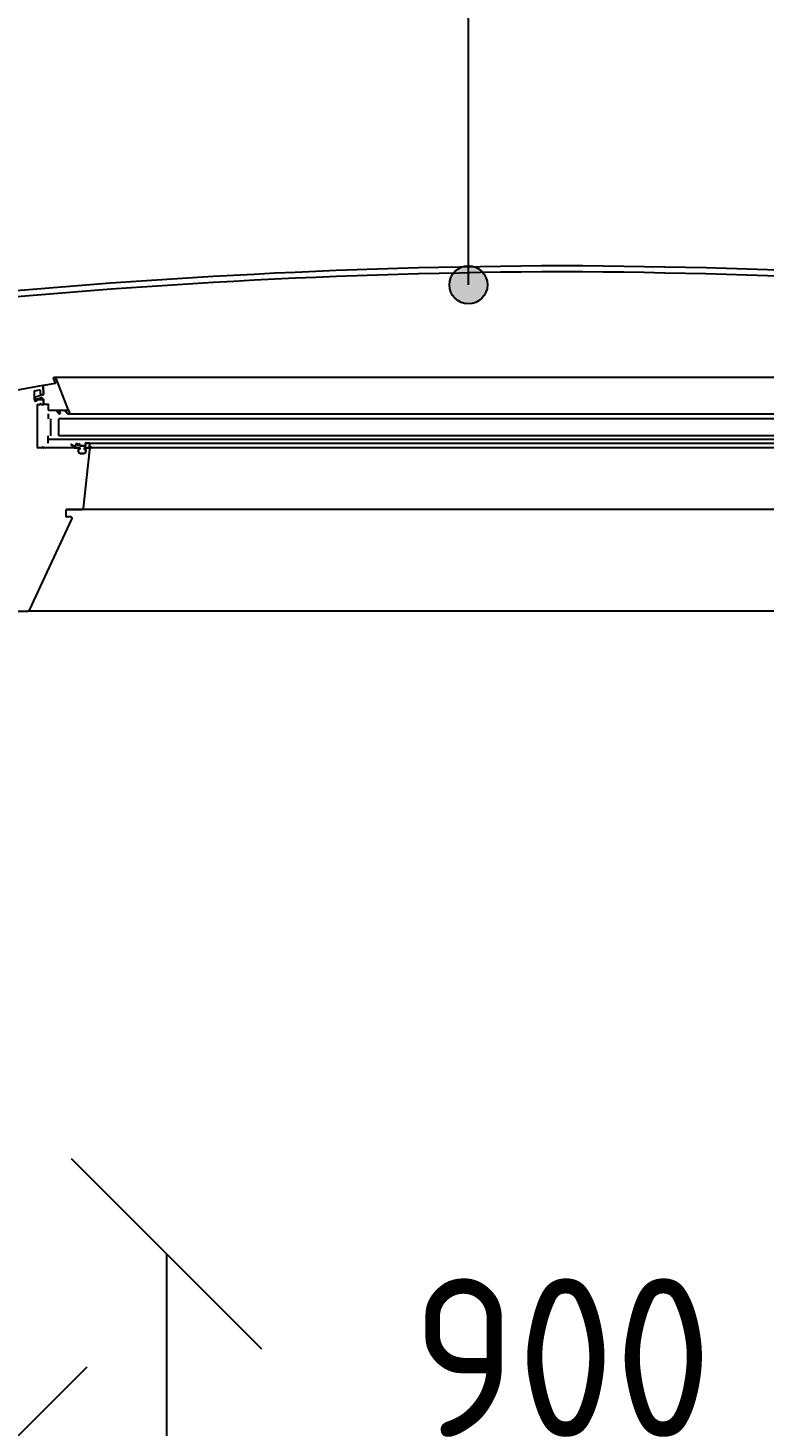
# Model space of a CAD drawing. Extents: x 3792242 to 5145247, y -1546315 to -1031918.
# Drawn here: x 4030451 to 4031031, y -1493366 to -1492263 of the extents above; entities that cross this region are included whole.
import ezdxf

# ---------------------------------------------------------------- set-up
doc = ezdxf.new("R2010")
doc.units = 0
doc.header["$MEASUREMENT"] = 0
doc.layers.get('0').update_dxf_attribs({"linetype": 'CONTINUOUS'})
doc.layers.get('Defpoints').update_dxf_attribs({"color": 61, "linetype": 'CONTINUOUS'})
for name, color, linetype in [('KÓTY', 4, 'CONTINUOUS'), ('OKNÁ', 143, 'CONTINUOUS'), ('TENKÁ', 7, 'CONTINUOUS')]:
    doc.layers.add(name, color=color, linetype=linetype)
doc.styles.add('STYLE1', font='isocp.shx')
doc.dimstyles.new('STANDARD-50', dxfattribs={"dimtxt": 125, "dimasz": 150, "dimexe": 10, "dimexo": 200, "dimgap": 20, "dimtad": 1, "dimdsep": 46, "dimlunit": 6, "dimtxsty": 'STYLE1', "dimblk1": 'OBLIQUE', "dimblk2": 'OBLIQUE', "dimsah": 1, "dimcen": 2.5, "dimse1": 1, "dimse2": 1, "dimadec": 0, "dimazin": 0, "dimtfac": 1, "dimtmove": 1, "dimatfit": 3, "dimldrblk": 'OBLIQUE', "dimfxl": 1, "dimtolj": 1, "dimtzin": 0, "dimarcsym": 0})

# ---------------------------------------------------------------- blocks, each defined once
blk = doc.blocks.new('_OBLIQUE')
at = {"color": 0, "linetype": 'ByBlock'}
blk.add_line((-0.5, -0.5), (0.5, 0.5), dxfattribs=at)
blk = doc.blocks.new('*D39937')
at = {"layer": 'Defpoints', "color": 0}
for p in [(4030422, -1493170.1), (4031322, -1493170.1), (4031322, -1493394.3)]:
    blk.add_point(p, dxfattribs=at)
at = {"layer": 'KÓTY', "color": 0, "lineweight": -2}
blk.add_line((4030422, -1493394.3), (4031322, -1493394.3), dxfattribs=at)
at = {"layer": 'KÓTY', "color": 0, "linetype": 'ByBlock', "lineweight": -2, "xscale": 150, "yscale": 150, "zscale": 150, "rotation": 180}
blk.add_blockref('_OBLIQUE', (4030422, -1493394.3), dxfattribs=at)
at = {"layer": 'KÓTY', "color": 0, "linetype": 'ByBlock', "lineweight": -2, "xscale": 150, "yscale": 150, "zscale": 150}
blk.add_blockref('_OBLIQUE', (4031322, -1493394.3), dxfattribs=at)
at = {"layer": 'KÓTY', "color": 0, "insert": (4030872, -1493311.8), "char_height": 125, "attachment_point": 5, "style": 'STYLE1'}
blk.add_mtext('\\A1;900', dxfattribs=at)
blk = doc.blocks.new('*D49991')
at = {"layer": 'Defpoints', "color": 0}
for p in [(4030560, -1493230.1), (4030560, -1496130.1), (4030560, -1496130.1)]:
    blk.add_point(p, dxfattribs=at)
at = {"layer": 'KÓTY', "color": 0, "lineweight": -2, "ltscale": 0.25}
blk.add_line((4030560, -1493230.1), (4030560, -1496130.1), dxfattribs=at)
at = {"layer": 'KÓTY', "color": 0, "linetype": 'ByBlock', "lineweight": -2, "xscale": 150, "yscale": 150, "zscale": 150}
for p, rotation in [((4030560, -1493230.1), 90), ((4030560, -1496130.1), 270)]:
    blk.add_blockref('_OBLIQUE', p, dxfattribs=dict(at, rotation=rotation))
at = {"layer": 'KÓTY', "color": 0, "insert": (4030477.5, -1494680.1), "char_height": 125, "attachment_point": 5, "rotation": 90, "style": 'STYLE1'}
blk.add_mtext('\\A1;2ﾠ900', dxfattribs=at)

msp = doc.modelspace()

# ---------------------------------------------------------------- hatches: boundary and pattern name
at = {"layer": 'TENKÁ'}
h = msp.add_hatch(color=256, dxfattribs=at)
h.dxf.hatch_style = 1
h.paths.add_polyline_path([(4030783.068, -1492465.783, 2.41421356), (4030798.068, -1492450.783, 0.41421356)])

# ---------------------------------------------------------------- linework, layer by layer
at = {"layer": 'OKNÁ'}
for p, q in [((4030472.024, -1492543.543), (4030462.791, -1492545.171)), ((4030472.238, -1492543.165), (4030470.771, -1492539.344)), ((4030471.388, -1492538.895), (4030470.985, -1492538.966)), ((4031272.752, -1492538.904), (4030471.925, -1492538.904)), ((4030482.511, -1492564.696), (4030472.945, -1492539.776)), ((4030462.472, -1492545.262), (4030439.377, -1492549.334)), ((4030455.793, -1492556.587), (4030455.793, -1492549.532)), ((4030456.025, -1492549.255), (4030459.869, -1492548.577)), ((4030456.234, -1492554.913), (4030456.234, -1492556.689)), ((4030461.678, -1492552.621), (4030456.414, -1492554.651)), ((4030457.821, -1492555.917), (4030460.968, -1492554.704)), ((4030459.869, -1492548.577), (4030459.966, -1492548.577)), ((4030460.199, -1492548.854), (4030460.199, -1492551.434)), ((4030460.281, -1492551.633), (4030460.891, -1492552.242)), ((4030461.021, -1492552.316), (4030462.202, -1492552.602)), ((4030461.605, -1492555.141), (4030461.605, -1492555.321)), ((4030462.543, -1492552.602), (4030461.779, -1492552.602)), ((4030461.886, -1492555.602), (4030462.355, -1492555.602)), ((4030462.202, -1492552.602), (4030462.543, -1492552.602)), ((4030462.636, -1492545.36), (4030462.824, -1492552.313)), ((4030462.824, -1492552.321), (4030462.637, -1492545.397)), ((4030457.64, -1492556.689), (4030457.64, -1492556.179)), ((4030461.886, -1492556.352), (4030457.948, -1492556.352)), ((4030458.136, -1492564.977), (4030458.136, -1492560.383)), ((4030458.136, -1492567.415), (4030458.136, -1492564.977)), ((4030458.418, -1492560.102), (4030459.817, -1492560.102)), ((4030461.143, -1492560.102), (4030462.355, -1492560.102)), ((4030462.824, -1492556.071), (4030462.824, -1492559.821)), ((4030462.824, -1492559.633), (4030462.824, -1492557.29)), ((4030466.574, -1492560.102), (4030463.105, -1492560.102)), ((4030466.855, -1492564.415), (4030466.855, -1492560.383)), ((4030467.136, -1492564.696), (4030482.511, -1492564.696)), ((4030472.926, -1492564.705), (4030475.254, -1492564.705)), ((4030474.954, -1492567.518), (4030472.926, -1492564.705)), ((4030475.254, -1492564.705), (4030476.077, -1492567.518)), ((4030479.548, -1492564.705), (4030482.511, -1492564.705)), ((4030481.95, -1492567.518), (4030479.548, -1492564.705)), ((4030482.511, -1492564.705), (4030483.591, -1492567.518)), ((4030458.136, -1492594.04), (4030458.136, -1492567.415)), ((4030466.574, -1492567.518), (4030466.574, -1492571.549)), ((4030468.449, -1492571.549), (4030468.449, -1492584.955)), ((4030476.077, -1492567.518), (4030474.954, -1492567.518)), ((4030474.954, -1492567.518), (4030476.077, -1492567.518)), ((4031269.076, -1492571.549), (4030475.011, -1492571.549)), ((4030475.011, -1492584.955), (4030475.011, -1492571.549)), ((4030483.591, -1492567.518), (4030481.95, -1492567.518)), ((4030481.95, -1492567.518), (4030483.591, -1492567.518)), ((4030483.591, -1492567.518), (4031277.513, -1492567.518)), ((4030466.574, -1492590.58), (4030466.574, -1492584.955)), ((4031277.513, -1492587.768), (4030466.574, -1492587.768)), ((4031269.076, -1492584.955), (4030475.011, -1492584.955)), ((4030461.542, -1492594.321), (4030458.418, -1492594.321)), ((4030487.371, -1492594.321), (4030463.074, -1492594.321)), ((4030484.618, -1492592.006), (4030486.99, -1492594.182)), ((4030486.99, -1492594.182), (4030484.618, -1492592.006)), ((4030487.451, -1492593.43), (4030484.976, -1492591.574)), ((4030484.976, -1492591.574), (4030487.451, -1492593.43)), ((4030487.37, -1492594.33), (4030491.23, -1492594.33)), ((4030491.23, -1492594.33), (4030487.37, -1492594.33)), ((4030491.23, -1492594.321), (4030487.371, -1492594.321)), ((4030489.038, -1492590.942), (4030487.873, -1492593.329)), ((4030487.873, -1492593.329), (4030489.038, -1492590.942)), ((4030489.91, -1492592.144), (4030489.377, -1492590.948)), ((4030489.377, -1492590.948), (4030489.91, -1492592.144)), ((4030490.292, -1492595.924), (4030490.292, -1492596.862)), ((4030490.293, -1492596.852), (4030490.293, -1492595.915)), ((4030490.824, -1492591.246), (4030490.424, -1492592.144)), ((4030490.424, -1492592.144), (4030490.824, -1492591.246)), ((4030490.761, -1492595.446), (4030491.418, -1492595.446)), ((4030491.417, -1492595.455), (4030490.761, -1492595.455)), ((4030491.681, -1492592.403), (4030491.166, -1492591.246)), ((4030491.166, -1492591.246), (4030491.681, -1492592.403)), ((4030491.418, -1492595.446), (4030491.511, -1492595.446)), ((4030491.511, -1492595.446), (4030491.511, -1492594.602)), ((4030491.511, -1492594.612), (4030491.511, -1492594.766)), ((4030491.511, -1492594.766), (4030491.511, -1492594.612)), ((4030492.167, -1492598.737), (4030494.511, -1492598.737)), ((4030494.511, -1492598.727), (4030492.168, -1492598.727)), ((4030495.941, -1492592.737), (4030492.195, -1492592.737)), ((4030492.195, -1492592.737), (4030495.941, -1492592.737)), ((4030494.55, -1492641.812), (4030499.379, -1492595.874)), ((4030495.167, -1492594.766), (4030495.167, -1492594.612)), ((4030495.261, -1492595.446), (4030495.918, -1492595.446)), ((4030495.917, -1492595.455), (4030495.261, -1492595.455)), ((4030495.448, -1492594.33), (4030496.433, -1492594.33)), ((4030499.44, -1492590.58), (4030495.863, -1492590.58)), ((4030495.863, -1492590.58), (4030499.44, -1492590.58)), ((4030497.98, -1492594.321), (4030496.057, -1492594.321)), ((4030496.386, -1492595.915), (4030496.386, -1492596.852)), ((4030496.386, -1492596.862), (4030496.386, -1492595.924)), ((4030496.433, -1492594.33), (4030497.98, -1492594.33)), ((4030498.7, -1492594.529), (4030499.852, -1492594.63)), ((4030499.852, -1492594.63), (4030498.7, -1492594.529)), ((4030499.058, -1492593.173), (4030499.058, -1492592.383)), ((4030499.058, -1492592.383), (4030499.058, -1492593.173)), ((4030500.378, -1492593.546), (4030499.314, -1492593.453)), ((4030499.314, -1492593.453), (4030500.378, -1492593.546)), ((4030499.44, -1492590.58), (4031277.513, -1492590.58)), ((4031243.717, -1492594.381), (4030500.37, -1492594.381)), ((4030500.464, -1492594.069), (4030500.464, -1492593.64)), ((4030500.464, -1492593.64), (4030500.464, -1492594.069)), ((4030480.732, -1492648.415), (4030480.732, -1492643.352)), ((4031263.146, -1492643.08), (4030480.941, -1492643.08)), ((4030481.013, -1492643.071), (4030493.152, -1492643.071)), ((4030451.911, -1492722.414), (4030485.288, -1492650.696)), ((4030484.013, -1492648.696), (4030481.013, -1492648.696)), ((4030442.199, -1492723.227), (4030450.636, -1492723.227)), ((4031293.448, -1492723.227), (4030450.639, -1492723.227))]:
    msp.add_line(p, q, dxfattribs=at)
for centre, radius, start, end in [((4030890.792, -1497555.473), 5104.688, 90.210441, 96.031188), ((4030890.792, -1497555.473), 5100, 90.210635, 96.031182), ((4030853.295, -1497555.473), 5104.688, 83.968812, 89.789559), ((4030853.295, -1497555.473), 5100, 83.968818, 89.789365), ((4030471.034, -1492539.243), 0.281, 100.000701, 201.004523), ((4030471.633, -1492540.28), 1.406, 20.999491, 99.999941), ((4030471.975, -1492543.266), 0.281, 280.004145, 20.994659), ((4030456.074, -1492549.532), 0.281, 100.000225, 180.001161), ((4030456.515, -1492554.913), 0.281, 111.098066, 180.004987), ((4030459.918, -1492548.854), 0.281, 359.992415, 80.004776), ((4030460.48, -1492551.434), 0.281, 180.016164, 224.992463), ((4030461.089, -1492552.044), 0.281, 225.001791, 255.998467), ((4030461.136, -1492555.141), 0.469, 0.001835, 111.098644), ((4030461.886, -1492555.321), 0.281, 179.998322, 270.000255), ((4030461.779, -1492552.883), 0.281, 89.994265, 111.107557), ((4030462.355, -1492556.071), 0.469, 0.000667, 89.998479), ((4030462.497, -1492545.4), 0.141, 1.541835, 100.000004), ((4030462.543, -1492552.321), 0.281, 270.00134, 359.994391), ((4030462.824, -1492545.355), 0.188, 100.003278, 181.541859), ((4030456.73, -1492556.587), 0.937, 179.99993, 357.795509), ((4030456.937, -1492556.689), 0.703, 179.998862, 0.001138), ((4030457.922, -1492556.179), 0.281, 111.103097, 179.993082), ((4030457.948, -1492556.633), 0.281, 90.003482, 177.797822), ((4030458.418, -1492560.383), 0.281, 89.997316, 180.004108), ((4030459.817, -1492559.868), 0.234, 270.001119, 340.527588), ((4030460.48, -1492560.102), 0.469, 19.470793, 160.529207), ((4030461.143, -1492559.868), 0.234, 199.472412, 269.998881), ((4030461.886, -1492557.29), 0.938, 0.000667, 90.000186), ((4030462.355, -1492559.633), 0.469, 270.001521, 359.999333), ((4030463.105, -1492559.821), 0.281, 179.995893, 270.002684), ((4030466.574, -1492560.384), 0.281, 0.005609, 89.992968), ((4030467.136, -1492564.415), 0.281, 179.998322, 270.000255), ((4030458.418, -1492594.04), 0.281, 179.996396, 270.00147), ((4030461.542, -1492593.852), 0.469, 269.999939, 330.103059), ((4030462.355, -1492594.32), 0.469, 23.598477, 150.103594), ((4030463.074, -1492594.006), 0.315, 203.598866, 270.000544), ((4030484.808, -1492591.799), 0.281, 53.129895, 227.473715), ((4030484.808, -1492591.799), 0.281, 53.129895, 227.473715), ((4030487.37, -1492593.768), 0.563, 227.473715, 270), ((4030487.37, -1492593.768), 0.563, 227.473715, 270), ((4030487.62, -1492593.205), 0.281, 233.129896, 333.991076), ((4030487.62, -1492593.205), 0.281, 233.129896, 333.991076), ((4030489.206, -1492591.024), 0.188, 23.999776, 153.991075), ((4030489.206, -1492591.024), 0.188, 23.999776, 153.991075), ((4030490.167, -1492592.03), 0.281, 203.999776, 336.000097), ((4030490.167, -1492592.03), 0.281, 203.999776, 336.000097), ((4030490.761, -1492595.924), 0.469, 90, 180), ((4030492.167, -1492596.862), 1.875, 180, 270), ((4030490.761, -1492595.915), 0.469, 90.000793, 179.999634), ((4030492.168, -1492596.852), 1.875, 180.00041, 269.999697), ((4030490.995, -1492591.323), 0.188, 23.999657, 156.000098), ((4030490.995, -1492591.323), 0.188, 23.999657, 156.000098), ((4030491.23, -1492594.602), 0.281, 359.996396, 90.00147), ((4030491.23, -1492594.612), 0.281, 0, 90), ((4030491.23, -1492594.612), 0.281, 0, 90), ((4030491.417, -1492595.174), 0.281, 270, 19.470748), ((4030490.622, -1492595.455), 1.125, 19.470748, 37.77288), ((4030492.195, -1492592.174), 0.562, 203.999657, 270), ((4030492.195, -1492592.174), 0.562, 203.999657, 270), ((4030494.511, -1492596.852), 1.875, 270.000303, 359.99959), ((4030494.511, -1492596.862), 1.875, 270, 0), ((4030495.261, -1492595.165), 0.281, 160.524566, 270.000236), ((4030495.261, -1492595.174), 0.281, 160.528255, 270), ((4030496.057, -1492595.446), 1.125, 90.000116, 160.529292), ((4030496.056, -1492595.455), 1.125, 142.227119, 160.528255), ((4030495.448, -1492594.612), 0.281, 90, 180), ((4030497.651, -1492591.143), 1.875, 162.542621, 217.495103), ((4030497.651, -1492591.143), 1.875, 162.542565, 217.495103), ((4030495.917, -1492595.924), 0.469, 0, 90), ((4030495.918, -1492595.915), 0.469, 0.000366, 89.999207), ((4030495.941, -1492592.455), 0.281, 270, 37.495103), ((4030495.941, -1492592.455), 0.281, 270, 37.495103), ((4030497.98, -1492595.727), 1.406, 353.999649, 90.000423), ((4030497.98, -1492595.737), 1.406, 59.200281, 90), ((4030497.651, -1492591.143), 1.875, 318.590238, 17.457379), ((4030497.651, -1492591.143), 1.875, 318.590238, 17.457379), ((4030499.339, -1492593.173), 0.281, 180, 265.000102), ((4030499.339, -1492593.173), 0.281, 180, 265.000102), ((4030499.901, -1492594.069), 0.562, 264.999977, 0), ((4030499.901, -1492594.069), 0.562, 264.999977, 0), ((4030500.37, -1492593.64), 0.0938, 0, 85.000102), ((4030500.37, -1492593.64), 0.0938, 0, 85.000102), ((4030481.013, -1492643.352), 0.281, 89.99853, 180.003427), ((4030493.152, -1492641.665), 1.406, 269.998948, 354.000973), ((4030481.013, -1492648.415), 0.281, 179.996751, 270.00147), ((4030484.013, -1492650.102), 1.406, 335.044366, 90.000173), ((4030450.636, -1492721.821), 1.406, 270.000866, 335.042815)]:
    msp.add_arc(centre, radius, start, end, dxfattribs=at)
at = {"layer": 'TENKÁ'}
msp.add_line((4030798.068, -1492465.783), (4030798.068, -1492014.869), dxfattribs=at)
msp.add_circle((4030798.068, -1492465.783), 15, dxfattribs=at)

# ---------------------------------------------------------------- dimensions: what is measured, and where the dimension line sits
at = {"layer": 'KÓTY', "ltscale": 0.25}
dim = msp.add_linear_dim(base=(4030560.044, -1496130.108), p1=(4030560.044, -1493230.108), p2=(4030560.044, -1496130.108), angle=90, dimstyle='STANDARD-50', override={"dimtxsty": 'STYLE1', "dimldrblk": 'OBLIQUE'}, dxfattribs=at)
dim.commit()
dim.dimension.update_dxf_attribs({"geometry": '*D49991', "text_midpoint": (4030477.501, -1494680.108)})
at = {"layer": 'KÓTY'}
dim = msp.add_linear_dim(base=(4031322.044, -1493394.338), p1=(4030422.044, -1493170.108), p2=(4031322.044, -1493170.108), dimstyle='STANDARD-50', dxfattribs=at)
dim.commit()
dim.dimension.update_dxf_attribs({"geometry": '*D39937', "text_midpoint": (4030872.044, -1493311.838)})

doc.saveas('drawing.dxf')
